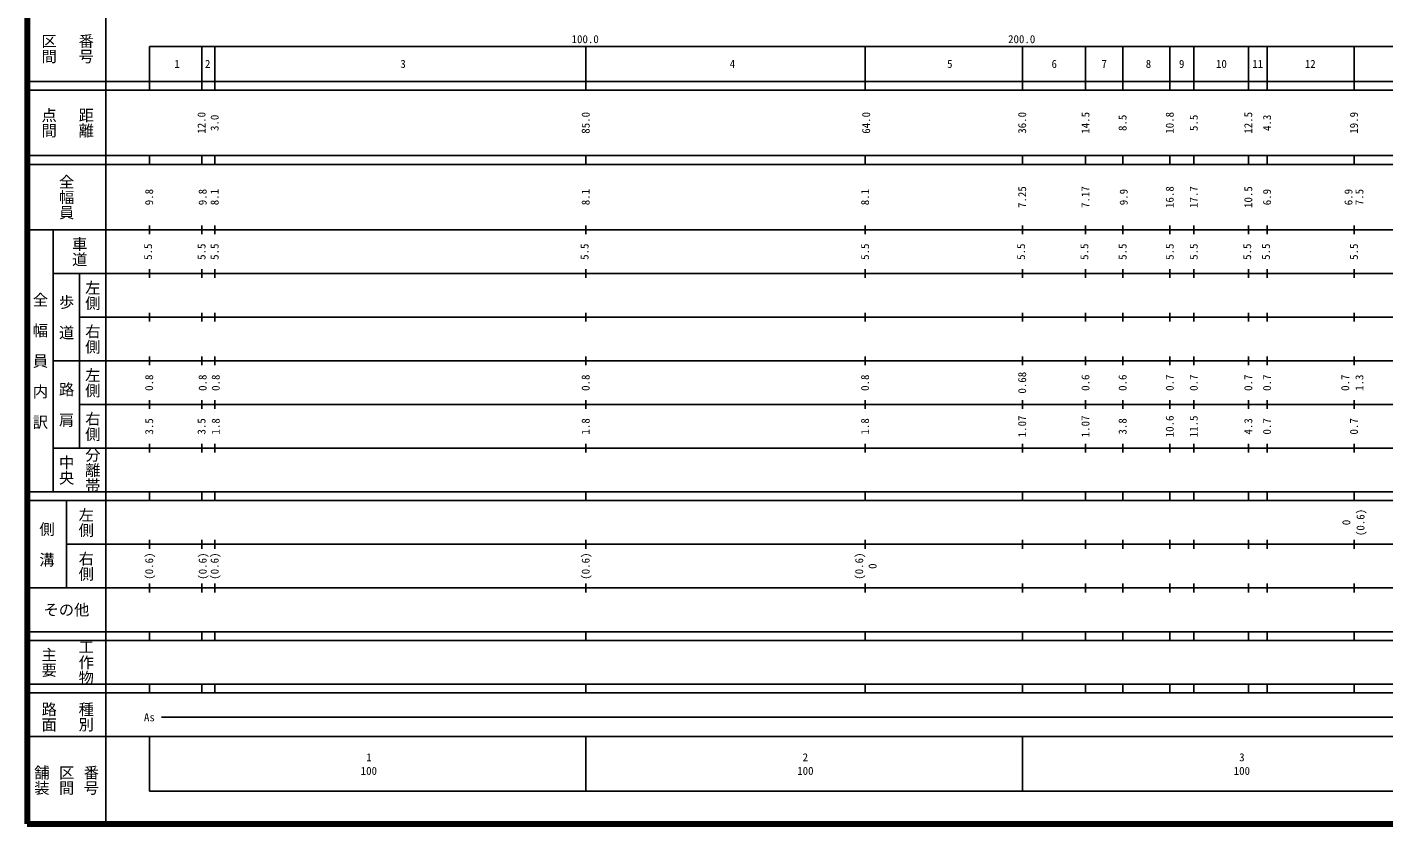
# Model space of a CAD drawing. Units: millimetres on the paper, enlarged 1000 times. Extents: x 40000 to 680000, y 20000 to 380000.
# Drawn here: x 40000 to 350818, y 20000 to 202409 of the extents above; entities that cross this region are included whole.
import ezdxf
from ezdxf.enums import TextEntityAlignment as Align

# ---------------------------------------------------------------- set-up
doc = ezdxf.new("R2010")
doc.units = ezdxf.units.MM
doc.header["$LTSCALE"] = 1000
doc.layers.add('M-TTL', color=2, linetype='Continuous', lineweight=140)
doc.layers.add('M-TTL-BAND', color=7, linetype='Continuous', lineweight=25)
doc.styles.add('@ＭＳ ゴシック', font='')
doc.styles.add('ＭＳ ゴシック', font='')
doc.styles.get('@ＭＳ ゴシック').set_extended_font_data('@MS Gothic')
doc.styles.get('ＭＳ ゴシック').set_extended_font_data('MS Gothic')

msp = doc.modelspace()

# ---------------------------------------------------------------- linework, layer by layer
at = {"layer": 'M-TTL'}
for p, q in [((40000, 380000), (40000, 20000)), ((40000, 20000), (680000, 20000))]:
    msp.add_line(p, q, dxfattribs=at)
at = {"layer": 'M-TTL-BAND'}
for p, q in [((58000, 370000), (58000, 20000)), ((68000, 198000), (579000, 198000)), ((68000, 198000), (68000, 188000)), ((80000, 198000), (80000, 188000)), ((83000, 198000), (83000, 188000)), ((168000, 198000), (168000, 188000)), ((232000, 198000), (232000, 188000)), ((268000, 198000), (268000, 188000)), ((282500, 198000), (282500, 188000)), ((291000, 198000), (291000, 188000)), ((301800, 198000), (301800, 188000)), ((307300, 198000), (307300, 188000)), ((319800, 198000), (319800, 188000)), ((324100, 198000), (324100, 188000)), ((344000, 198000), (344000, 188000)), ((40000, 190000), (579000, 190000)), ((40000, 188000), (579000, 188000)), ((40000, 173000), (579000, 173000)), ((40000, 171000), (579000, 171000)), ((68000, 171000), (68000, 173000)), ((80000, 173000), (80000, 171000)), ((83000, 173000), (83000, 171000)), ((168000, 171000), (168000, 173000)), ((232000, 173000), (232000, 171000)), ((268000, 171000), (268000, 173000)), ((282500, 171000), (282500, 173000)), ((291000, 173000), (291000, 171000)), ((301800, 173000), (301800, 171000)), ((307300, 173000), (307300, 171000)), ((319800, 171000), (319800, 173000)), ((324100, 171000), (324100, 173000)), ((344000, 173000), (344000, 171000)), ((40000, 156000), (579000, 156000)), ((46000, 96000), (46000, 156000)), ((68000, 155000), (68000, 157000)), ((80000, 157000), (80000, 155000)), ((83000, 157000), (83000, 155000)), ((168000, 155000), (168000, 157000)), ((232000, 157000), (232000, 155000)), ((268000, 155000), (268000, 157000)), ((282500, 155000), (282500, 157000)), ((291000, 157000), (291000, 155000)), ((301800, 157000), (301800, 155000)), ((307300, 157000), (307300, 155000)), ((319800, 155000), (319800, 157000)), ((324100, 155000), (324100, 157000)), ((344000, 157000), (344000, 155000)), ((68000, 145000), (68000, 147000)), ((80000, 147000), (80000, 145000)), ((83000, 147000), (83000, 145000)), ((168000, 145000), (168000, 147000)), ((232000, 147000), (232000, 145000)), ((268000, 145000), (268000, 147000)), ((282500, 145000), (282500, 147000)), ((291000, 147000), (291000, 145000)), ((301800, 147000), (301800, 145000)), ((307300, 147000), (307300, 145000)), ((319800, 145000), (319800, 147000)), ((324100, 145000), (324100, 147000)), ((344000, 147000), (344000, 145000)), ((46000, 146000), (579000, 146000)), ((52000, 146000), (52000, 106000)), ((68000, 135000), (68000, 137000)), ((80000, 137000), (80000, 135000)), ((83000, 137000), (83000, 135000)), ((168000, 135000), (168000, 137000)), ((232000, 137000), (232000, 135000)), ((268000, 135000), (268000, 137000)), ((282500, 135000), (282500, 137000)), ((291000, 137000), (291000, 135000)), ((301800, 137000), (301800, 135000)), ((307300, 137000), (307300, 135000)), ((319800, 135000), (319800, 137000)), ((324100, 135000), (324100, 137000)), ((344000, 137000), (344000, 135000)), ((52000, 136000), (579000, 136000)), ((46000, 126000), (579000, 126000)), ((68000, 125000), (68000, 127000)), ((80000, 127000), (80000, 125000)), ((83000, 127000), (83000, 125000)), ((168000, 125000), (168000, 127000)), ((232000, 127000), (232000, 125000)), ((268000, 125000), (268000, 127000)), ((282500, 125000), (282500, 127000)), ((291000, 127000), (291000, 125000)), ((301800, 127000), (301800, 125000)), ((307300, 127000), (307300, 125000)), ((319800, 125000), (319800, 127000)), ((324100, 125000), (324100, 127000)), ((344000, 127000), (344000, 125000)), ((52000, 116000), (579000, 116000)), ((68000, 115000), (68000, 117000)), ((80000, 117000), (80000, 115000)), ((83000, 117000), (83000, 115000)), ((168000, 115000), (168000, 117000)), ((232000, 117000), (232000, 115000)), ((268000, 115000), (268000, 117000)), ((282500, 115000), (282500, 117000)), ((291000, 117000), (291000, 115000)), ((301800, 117000), (301800, 115000)), ((307300, 117000), (307300, 115000)), ((319800, 115000), (319800, 117000)), ((324100, 115000), (324100, 117000)), ((344000, 117000), (344000, 115000)), ((46000, 106000), (579000, 106000)), ((68000, 105000), (68000, 107000)), ((80000, 107000), (80000, 105000)), ((83000, 107000), (83000, 105000)), ((168000, 105000), (168000, 107000)), ((232000, 107000), (232000, 105000)), ((268000, 105000), (268000, 107000)), ((282500, 105000), (282500, 107000)), ((291000, 107000), (291000, 105000)), ((301800, 107000), (301800, 105000)), ((307300, 107000), (307300, 105000)), ((319800, 105000), (319800, 107000)), ((324100, 105000), (324100, 107000)), ((344000, 107000), (344000, 105000)), ((40000, 96000), (579000, 96000)), ((40000, 94000), (579000, 94000)), ((49000, 94000), (49000, 74000)), ((68000, 94000), (68000, 96000)), ((80000, 96000), (80000, 94000)), ((83000, 96000), (83000, 94000)), ((168000, 94000), (168000, 96000)), ((232000, 96000), (232000, 94000)), ((268000, 94000), (268000, 96000)), ((282500, 94000), (282500, 96000)), ((291000, 96000), (291000, 94000)), ((301800, 96000), (301800, 94000)), ((307300, 96000), (307300, 94000)), ((319800, 94000), (319800, 96000)), ((324100, 94000), (324100, 96000)), ((344000, 96000), (344000, 94000)), ((49000, 84000), (579000, 84000)), ((68000, 83000), (68000, 85000)), ((80000, 85000), (80000, 83000)), ((83000, 85000), (83000, 83000)), ((168000, 83000), (168000, 85000)), ((232000, 85000), (232000, 83000)), ((268000, 83000), (268000, 85000)), ((282500, 83000), (282500, 85000)), ((291000, 85000), (291000, 83000)), ((301800, 85000), (301800, 83000)), ((307300, 85000), (307300, 83000)), ((319800, 83000), (319800, 85000)), ((324100, 83000), (324100, 85000)), ((344000, 85000), (344000, 83000)), ((68000, 73000), (68000, 75000)), ((80000, 75000), (80000, 73000)), ((83000, 75000), (83000, 73000)), ((168000, 73000), (168000, 75000)), ((232000, 75000), (232000, 73000)), ((268000, 73000), (268000, 75000)), ((282500, 73000), (282500, 75000)), ((291000, 75000), (291000, 73000)), ((301800, 75000), (301800, 73000)), ((307300, 75000), (307300, 73000)), ((319800, 73000), (319800, 75000)), ((324100, 73000), (324100, 75000)), ((344000, 75000), (344000, 73000)), ((40000, 74000), (579000, 74000)), ((40000, 64000), (579000, 64000)), ((68000, 62000), (68000, 64000)), ((80000, 64000), (80000, 62000)), ((83000, 64000), (83000, 62000)), ((168000, 62000), (168000, 64000)), ((232000, 64000), (232000, 62000)), ((268000, 62000), (268000, 64000)), ((282500, 62000), (282500, 64000)), ((291000, 64000), (291000, 62000)), ((301800, 64000), (301800, 62000)), ((307300, 64000), (307300, 62000)), ((319800, 62000), (319800, 64000)), ((324100, 62000), (324100, 64000)), ((344000, 64000), (344000, 62000)), ((40000, 62000), (579000, 62000)), ((40000, 52000), (579000, 52000)), ((40000, 50000), (579000, 50000)), ((68000, 50000), (68000, 52000)), ((80000, 52000), (80000, 50000)), ((83000, 52000), (83000, 50000)), ((168000, 50000), (168000, 52000)), ((232000, 52000), (232000, 50000)), ((268000, 50000), (268000, 52000)), ((282500, 50000), (282500, 52000)), ((291000, 52000), (291000, 50000)), ((301800, 52000), (301800, 50000)), ((307300, 52000), (307300, 50000)), ((319800, 50000), (319800, 52000)), ((324100, 50000), (324100, 52000)), ((344000, 52000), (344000, 50000)), ((70805, 44406), (565903, 44406)), ((40000, 40000), (579000, 40000)), ((68000, 40000), (68000, 27500)), ((168000, 40000), (168000, 27500)), ((268000, 40000), (268000, 27500)), ((68000, 27500), (579000, 27500))]:
    msp.add_line(p, q, dxfattribs=at)

# ---------------------------------------------------------------- texts
for s, height, rotation, style, p in [('区間', 2566, 270, '@ＭＳ ゴシック', (45000, 197500)), ('番号', 2566, 270, '@ＭＳ ゴシック', (53500, 197500)), ('点間', 2566, 270, '@ＭＳ ゴシック', (45000, 180500)), ('距離', 2566, 270, '@ＭＳ ゴシック', (53500, 180500)), ('12.0', 1833, 90, 'ＭＳ ゴシック', (79947, 180500)), ('3.0', 1833, 90, 'ＭＳ ゴシック', (82947, 180500)), ('85.0', 1833, 90, 'ＭＳ ゴシック', (167947, 180500)), ('64.0', 1833, 90, 'ＭＳ ゴシック', (232203, 180500)), ('36.0', 1833, 90, 'ＭＳ ゴシック', (267947, 180500)), ('14.5', 1833, 90, 'ＭＳ ゴシック', (282447, 180500)), ('8.5', 1833, 90, 'ＭＳ ゴシック', (290955, 180500)), ('10.8', 1833, 90, 'ＭＳ ゴシック', (301755, 180500)), ('5.5', 1833, 90, 'ＭＳ ゴシック', (307256, 180500)), ('12.5', 1833, 90, 'ＭＳ ゴシック', (319747, 180500)), ('4.3', 1833, 90, 'ＭＳ ゴシック', (324047, 180500)), ('19.9', 1833, 90, 'ＭＳ ゴシック', (343957, 180500)), ('全幅員', 2566, 270, '@ＭＳ ゴシック', (49000, 163500)), ('9.8', 1833, 90, 'ＭＳ ゴシック', (67947, 163500)), ('9.8', 1833, 90, 'ＭＳ ゴシック', (80197, 163500)), ('8.1', 1833, 90, 'ＭＳ ゴシック', (82947, 163500)), ('8.1', 1833, 90, 'ＭＳ ゴシック', (167947, 163500)), ('8.1', 1833, 90, 'ＭＳ ゴシック', (231953, 163500)), ('7.25', 1833, 90, 'ＭＳ ゴシック', (267947, 163500)), ('7.17', 1833, 90, 'ＭＳ ゴシック', (282447, 163500)), ('9.9', 1833, 90, 'ＭＳ ゴシック', (291205, 163500)), ('16.8', 1833, 90, 'ＭＳ ゴシック', (301755, 163500)), ('17.7', 1833, 90, 'ＭＳ ゴシック', (307256, 163500)), ('10.5', 1833, 90, 'ＭＳ ゴシック', (319747, 163500)), ('6.9', 1833, 90, 'ＭＳ ゴシック', (324047, 163500)), ('6.9', 1833, 90, 'ＭＳ ゴシック', (342707, 163500)), ('7.5', 1833, 90, 'ＭＳ ゴシック', (345207, 163500)), ('車道', 2566, 270, '@ＭＳ ゴシック', (52000, 151000)), ('5.5', 1833, 90, 'ＭＳ ゴシック', (67697, 151000)), ('5.5', 1833, 90, 'ＭＳ ゴシック', (79947, 151000)), ('5.5', 1833, 90, 'ＭＳ ゴシック', (82947, 151000)), ('5.5', 1833, 90, 'ＭＳ ゴシック', (167697, 151000)), ('5.5', 1833, 90, 'ＭＳ ゴシック', (231953, 151000)), ('5.5', 1833, 90, 'ＭＳ ゴシック', (267697, 151000)), ('5.5', 1833, 90, 'ＭＳ ゴシック', (282197, 151000)), ('5.5', 1833, 90, 'ＭＳ ゴシック', (290955, 151000)), ('5.5', 1833, 90, 'ＭＳ ゴシック', (301755, 151000)), ('5.5', 1833, 90, 'ＭＳ ゴシック', (307256, 151000)), ('5.5', 1833, 90, 'ＭＳ ゴシック', (319497, 151000)), ('5.5', 1833, 90, 'ＭＳ ゴシック', (323797, 151000)), ('5.5', 1833, 90, 'ＭＳ ゴシック', (343957, 151000)), ('左側', 2566, 270, '@ＭＳ ゴシック', (55000, 141000)), ('全\u3000幅\u3000員\u3000内\u3000訳', 2566, 270, '@ＭＳ ゴシック', (43000, 126000)), ('歩\u3000道', 2566, 270, '@ＭＳ ゴシック', (49000, 136000)), ('右側', 2566, 270, '@ＭＳ ゴシック', (55000, 131000)), ('左側', 2566, 270, '@ＭＳ ゴシック', (55000, 121000)), ('0.8', 1833, 90, 'ＭＳ ゴシック', (67947, 121000)), ('0.8', 1833, 90, 'ＭＳ ゴシック', (80197, 121000)), ('0.8', 1833, 90, 'ＭＳ ゴシック', (83197, 121000)), ('0.8', 1833, 90, 'ＭＳ ゴシック', (167947, 121000)), ('0.8', 1833, 90, 'ＭＳ ゴシック', (231953, 121000)), ('0.68', 1833, 90, 'ＭＳ ゴシック', (267947, 121000)), ('0.6', 1833, 90, 'ＭＳ ゴシック', (282447, 121000)), ('0.6', 1833, 90, 'ＭＳ ゴシック', (290955, 121000)), ('0.7', 1833, 90, 'ＭＳ ゴシック', (301755, 121000)), ('0.7', 1833, 90, 'ＭＳ ゴシック', (307256, 121000)), ('0.7', 1833, 90, 'ＭＳ ゴシック', (319747, 121000)), ('0.7', 1833, 90, 'ＭＳ ゴシック', (324047, 121000)), ('0.7', 1833, 90, 'ＭＳ ゴシック', (341957, 121000)), ('1.3', 1833, 90, 'ＭＳ ゴシック', (345207, 121000)), ('路\u3000肩', 2566, 270, '@ＭＳ ゴシック', (49000, 116000)), ('右側', 2566, 270, '@ＭＳ ゴシック', (55000, 111000)), ('3.5', 1833, 90, 'ＭＳ ゴシック', (67947, 111000)), ('3.5', 1833, 90, 'ＭＳ ゴシック', (79947, 111000)), ('1.8', 1833, 90, 'ＭＳ ゴシック', (83197, 111000)), ('1.8', 1833, 90, 'ＭＳ ゴシック', (167947, 111000)), ('1.8', 1833, 90, 'ＭＳ ゴシック', (231953, 111000)), ('1.07', 1833, 90, 'ＭＳ ゴシック', (267947, 111000)), ('1.07', 1833, 90, 'ＭＳ ゴシック', (282447, 111000)), ('3.8', 1833, 90, 'ＭＳ ゴシック', (290955, 111000)), ('10.6', 1833, 90, 'ＭＳ ゴシック', (301755, 111000)), ('11.5', 1833, 90, 'ＭＳ ゴシック', (307256, 111000)), ('4.3', 1833, 90, 'ＭＳ ゴシック', (319747, 111000)), ('0.7', 1833, 90, 'ＭＳ ゴシック', (324047, 111000)), ('0.7', 1833, 90, 'ＭＳ ゴシック', (343957, 111000)), ('分離帯', 2566, 270, '@ＭＳ ゴシック', (55000, 101000)), ('中央', 2566, 270, '@ＭＳ ゴシック', (49000, 101000)), ('左側', 2566, 270, '@ＭＳ ゴシック', (53500, 89000)), ('(0.6)', 1833, 90, 'ＭＳ ゴシック', (345457, 89000)), ('側\u3000溝', 2566, 270, '@ＭＳ ゴシック', (44500, 84000)), ('0', 1833, 90, 'ＭＳ ゴシック', (342207, 89000)), ('右側', 2566, 270, '@ＭＳ ゴシック', (53500, 79000)), ('(0.6)', 1833, 90, 'ＭＳ ゴシック', (67947, 79000)), ('(0.6)', 1833, 90, 'ＭＳ ゴシック', (80197, 79000)), ('(0.6)', 1833, 90, 'ＭＳ ゴシック', (82947, 79000)), ('(0.6)', 1833, 90, 'ＭＳ ゴシック', (167947, 79000)), ('(0.6)', 1833, 90, 'ＭＳ ゴシック', (230605, 79000)), ('0', 1833, 90, 'ＭＳ ゴシック', (233673, 79000)), ('主要', 2566, 270, '@ＭＳ ゴシック', (45000, 57000)), ('工作物', 2566, 270, '@ＭＳ ゴシック', (53500, 57000)), ('路面', 2566, 270, '@ＭＳ ゴシック', (45000, 44500)), ('種別', 2566, 270, '@ＭＳ ゴシック', (53500, 44500)), ('舗装', 2566, 270, '@ＭＳ ゴシック', (43333, 30000)), ('区間', 2566, 270, '@ＭＳ ゴシック', (49000, 30000)), ('番号', 2566, 270, '@ＭＳ ゴシック', (54667, 30000))]:
    msp.add_text(s, height=height, rotation=rotation, dxfattribs=dict(at, style=style)).set_placement(p, align=Align.MIDDLE_CENTER)
at = {"layer": 'M-TTL-BAND', "style": 'ＭＳ ゴシック'}
for s, p in [('100.0', (167844, 198195)), ('200.0', (267844, 198195))]:
    msp.add_text(s, height=1833, dxfattribs=at).set_placement(p, align=Align.BOTTOM_CENTER)
for s, height, p in [('1', 1833, (74367, 194000)), ('2', 1833, (81367, 194000)), ('3', 1833, (126127, 194000)), ('4', 1833, (201582, 194000)), ('5', 1833, (251380, 194000)), ('6', 1833, (275308, 194000)), ('7', 1833, (286757, 194000)), ('8', 1833, (296887, 194000)), ('9', 1833, (304496, 194000)), ('10', 1833, (313601, 194000)), ('11', 1833, (321918, 194000)), ('12', 1833, (333951, 194000)), ('その他', 2566, (49000, 69000)), ('As', 1833, (68006, 44406)), ('1', 1833, (118288, 35238)), ('2', 1833, (218288, 35238)), ('3', 1833, (318288, 35238)), ('100', 1833, (118288, 32131)), ('100', 1833, (218288, 32131)), ('100', 1833, (318288, 32131))]:
    msp.add_text(s, height=height, dxfattribs=at).set_placement(p, align=Align.MIDDLE_CENTER)

doc.saveas('drawing.dxf')
